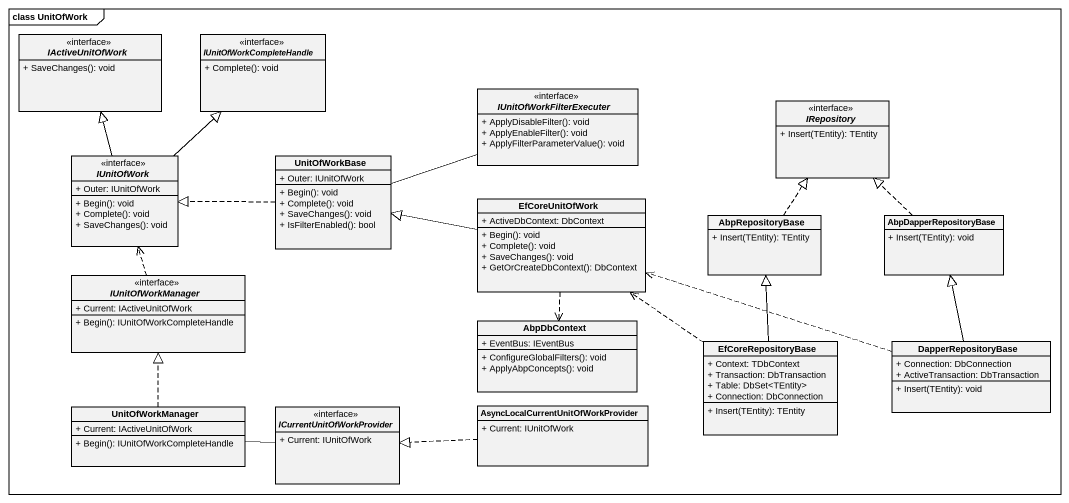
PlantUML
@startuml
mainframe class UnitOfWork
hide circle
hide empty members
skinparam classAttributeIconSize 0
interface IActiveUnitOfWork {
  + SaveChanges(): void
}
interface IUnitOfWorkCompleteHandle {
  + Complete(): void
}
interface IUnitOfWorkFilterExecuter {
  + ApplyDisableFilter(): void
  + ApplyEnableFilter(): void
  + ApplyFilterParameterValue(): void
}
interface IRepository {
  + Insert(TEntity): TEntity
}
interface IUnitOfWork {
  + Outer: IUnitOfWork
  + Begin(): void
  + Complete(): void
  + SaveChanges(): void
}
class UnitOfWorkBase {
  + Outer: IUnitOfWork
  + Begin(): void
  + Complete(): void
  + SaveChanges(): void
  + IsFilterEnabled(): bool
}
class EfCoreUnitOfWork {
  + ActiveDbContext: DbContext
  + Begin(): void
  + Complete(): void
  + SaveChanges(): void
  + GetOrCreateDbContext(): DbContext
}
class AbpRepositoryBase {
  + Insert(TEntity): TEntity
}
class AbpDapperRepositoryBase {
  + Insert(TEntity): void
}
interface IUnitOfWorkManager {
  + Current: IActiveUnitOfWork
  + Begin(): IUnitOfWorkCompleteHandle
}
class AbpDbContext {
  + EventBus: IEventBus
  + ConfigureGlobalFilters(): void
  + ApplyAbpConcepts(): void
}
class EfCoreRepositoryBase {
  + Context: TDbContext
  + Transaction: DbTransaction
  + Table: DbSet<TEntity>
  + Connection: DbConnection
  + Insert(TEntity): TEntity
}
class DapperRepositoryBase {
  + Connection: DbConnection
  + ActiveTransaction: DbTransaction
  + Insert(TEntity): void
}
class UnitOfWorkManager {
  + Current: IActiveUnitOfWork
  + Begin(): IUnitOfWorkCompleteHandle
}
interface ICurrentUnitOfWorkProvider {
  + Current: IUnitOfWork
}
class "AsyncLocalCurrentUnitOfWorkProvider" as AsyncLocalCurrentUnitOfWorkP {
  + Current: IUnitOfWork
}
IUnitOfWork -up-|> IActiveUnitOfWork
IUnitOfWork -up-|> IUnitOfWorkCompleteHandle
UnitOfWorkBase -right- IUnitOfWorkFilterExecuter
UnitOfWorkBase .left.|> IUnitOfWork
EfCoreUnitOfWork -left-|> UnitOfWorkBase
EfCoreUnitOfWork ..> AbpDbContext
AbpRepositoryBase .up.|> IRepository
AbpDapperRepositoryBase .up.|> IRepository
IUnitOfWorkManager .up.> IUnitOfWork
EfCoreRepositoryBase .up.> EfCoreUnitOfWork
EfCoreRepositoryBase -up-|> AbpRepositoryBase
DapperRepositoryBase .left.> EfCoreUnitOfWork
DapperRepositoryBase -up-|> AbpDapperRepositoryBase
UnitOfWorkManager .up.|> IUnitOfWorkManager
UnitOfWorkManager -right- ICurrentUnitOfWorkProvider
AsyncLocalCurrentUnitOfWorkP .left.|> ICurrentUnitOfWorkProvider
@enduml
